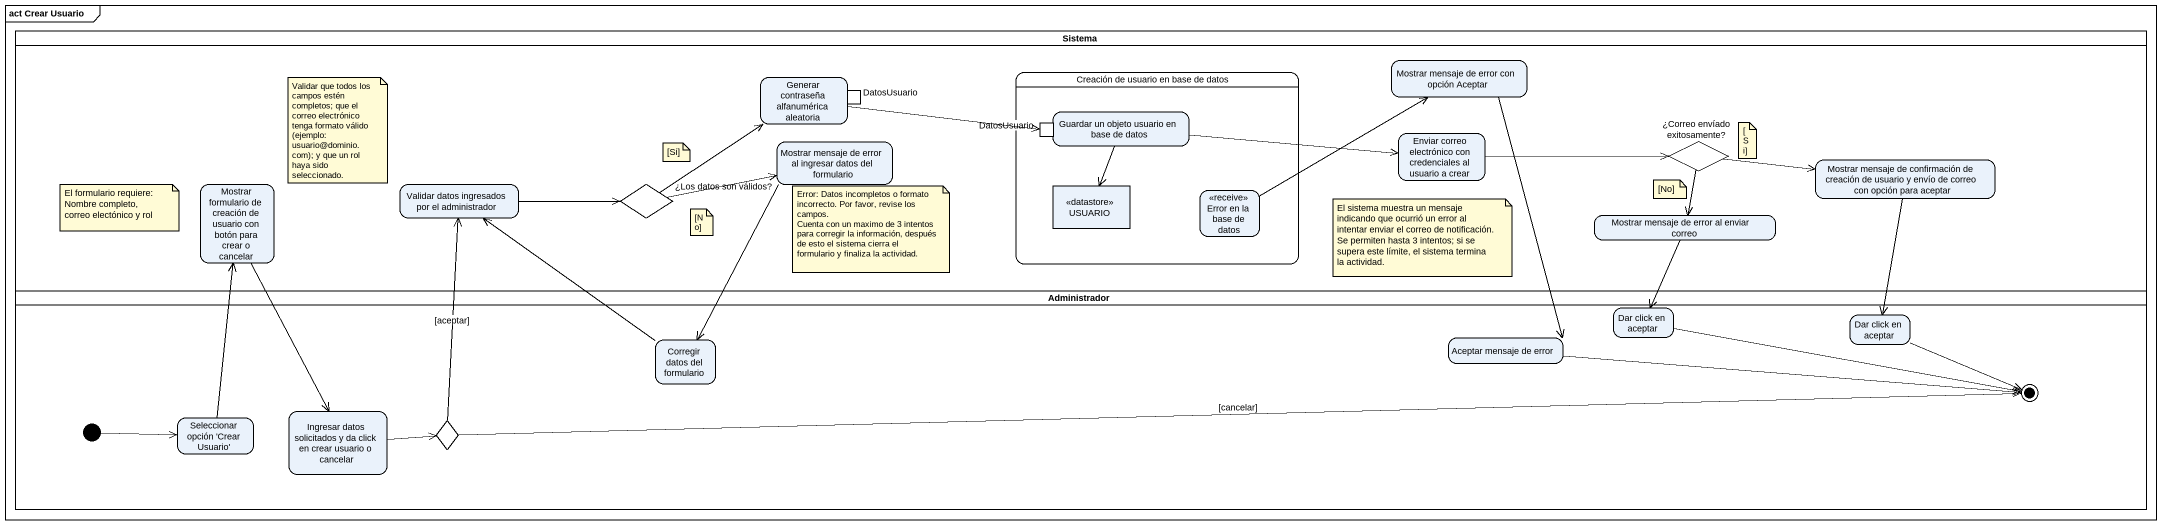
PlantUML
@startuml
mainframe act Crear Usuario
hide empty description
state Sistema <<partition>> {
  state "Mostrar mensaje de error con opción Aceptar" as Mostrar_mensaje_de_error
  state "Generar contraseña alfanumérica aleatoria" as Generar_contraseña {
    state DatosUsuario <<inputPin>>
  }
  state "Creación de usuario en base de datos" as Creación_de_usuario_en_base {
    state "Guardar un objeto usuario en base de datos" as Guardar_un_objeto_usuario {
      state "DatosUsuario" as DatosUsuario_2 <<inputPin>>
    }
    state USUARIO <<datastore>>
    state "Error en la base de datos" as Error_en_la_base_de_datos <<receive>>
  }
  state "Enviar correo electrónico con credenciales al usuario a crear" as Enviar_correo_electrónico
  state "Mostrar mensaje de error al ingresar datos del formulario" as Mostrar_mensaje_de_error_al
  state "¿Correo envíado exitosamente?" as Correo_envíado_exitosamente <<choice>>
  state "Mostrar mensaje de confirmación de creación de usuario y envío de correo con opción para aceptar" as Mostrar_mensaje_de
  state "Mostrar formulario de creación de usuario con botón para crear o cancelar" as Mostrar_formulario_de
  state "Validar datos ingresados por el administrador" as Validar_datos_ingresados
  state "¿Los datos son válidos?" as Los_datos_son_válidos <<choice>>
  state "Mostrar mensaje de error al enviar correo" as Mostrar_mensaje_de_error_al_2
}
state Administrador <<partition>> {
  state "Dar click en aceptar" as Dar_click_en_aceptar
  state "Dar click en aceptar" as Dar_click_en_aceptar_2
  state "Corregir datos del formulario" as Corregir_datos_del
  state "Aceptar mensaje de error" as Aceptar_mensaje_de_error
  state "Seleccionar opción 'Crear Usuario'" as Seleccionar_opción_Crear
  state "Ingresar datos solicitados y da click en crear usuario o cancelar" as Ingresar_datos_solicitados
  state choice1 <<choice>>
  Dar_click_en_aceptar -right-> [*]
  Dar_click_en_aceptar_2 -right-> [*]
  Aceptar_mensaje_de_error -right-> [*]
  [*] -right-> Seleccionar_opción_Crear
  choice1 -right-> [*] : [cancelar]
}
Mostrar_mensaje_de_error --> Aceptar_mensaje_de_error
Generar_contraseña -right-> DatosUsuario_2
Guardar_un_objeto_usuario -right-> Enviar_correo_electrónico
Guardar_un_objeto_usuario --> USUARIO
Enviar_correo_electrónico -right-> Correo_envíado_exitosamente
Mostrar_mensaje_de_error_al --> Corregir_datos_del
Correo_envíado_exitosamente -right-> Mostrar_mensaje_de
Correo_envíado_exitosamente --> Mostrar_mensaje_de_error_al_2
Mostrar_mensaje_de --> Dar_click_en_aceptar_2
Mostrar_formulario_de --> Ingresar_datos_solicitados
Validar_datos_ingresados -right-> Los_datos_son_válidos
Los_datos_son_válidos -up-> Generar_contraseña
Los_datos_son_válidos -right-> Mostrar_mensaje_de_error_al
Error_en_la_base_de_datos -right-> Mostrar_mensaje_de_error
Mostrar_mensaje_de_error_al_2 --> Dar_click_en_aceptar
Corregir_datos_del -up-> Validar_datos_ingresados
Seleccionar_opción_Crear -up-> Mostrar_formulario_de
Ingresar_datos_solicitados -right-> choice1
choice1 -up-> Validar_datos_ingresados : [aceptar]
note as N1
  Validar que todos los campos estén completos; que el correo electrónico tenga formato válido (ejemplo: usuario@dominio.com); y que un rol haya sido seleccionado.
end note
note as N2
  [Si]
end note
note as N3
  [Si]
end note
note as N4
  El formulario requiere: Nombre completo, correo electónico y rol
end note
note as N5
  [No]
end note
note as N6
  Error: Datos incompletos o formato incorrecto. Por favor, revise los campos.
  Cuenta con un maximo de 3 intentos para corregir la información, después de esto el sistema cierra el formulario y finaliza la actividad.
end note
note as N7
  El sistema muestra un mensaje indicando que ocurrió un error al intentar enviar el correo de notificación.
  Se permiten hasta 3 intentos; si se supera este límite, el sistema termina la actividad.
end note
note as N8
  [No]
end note
@enduml
